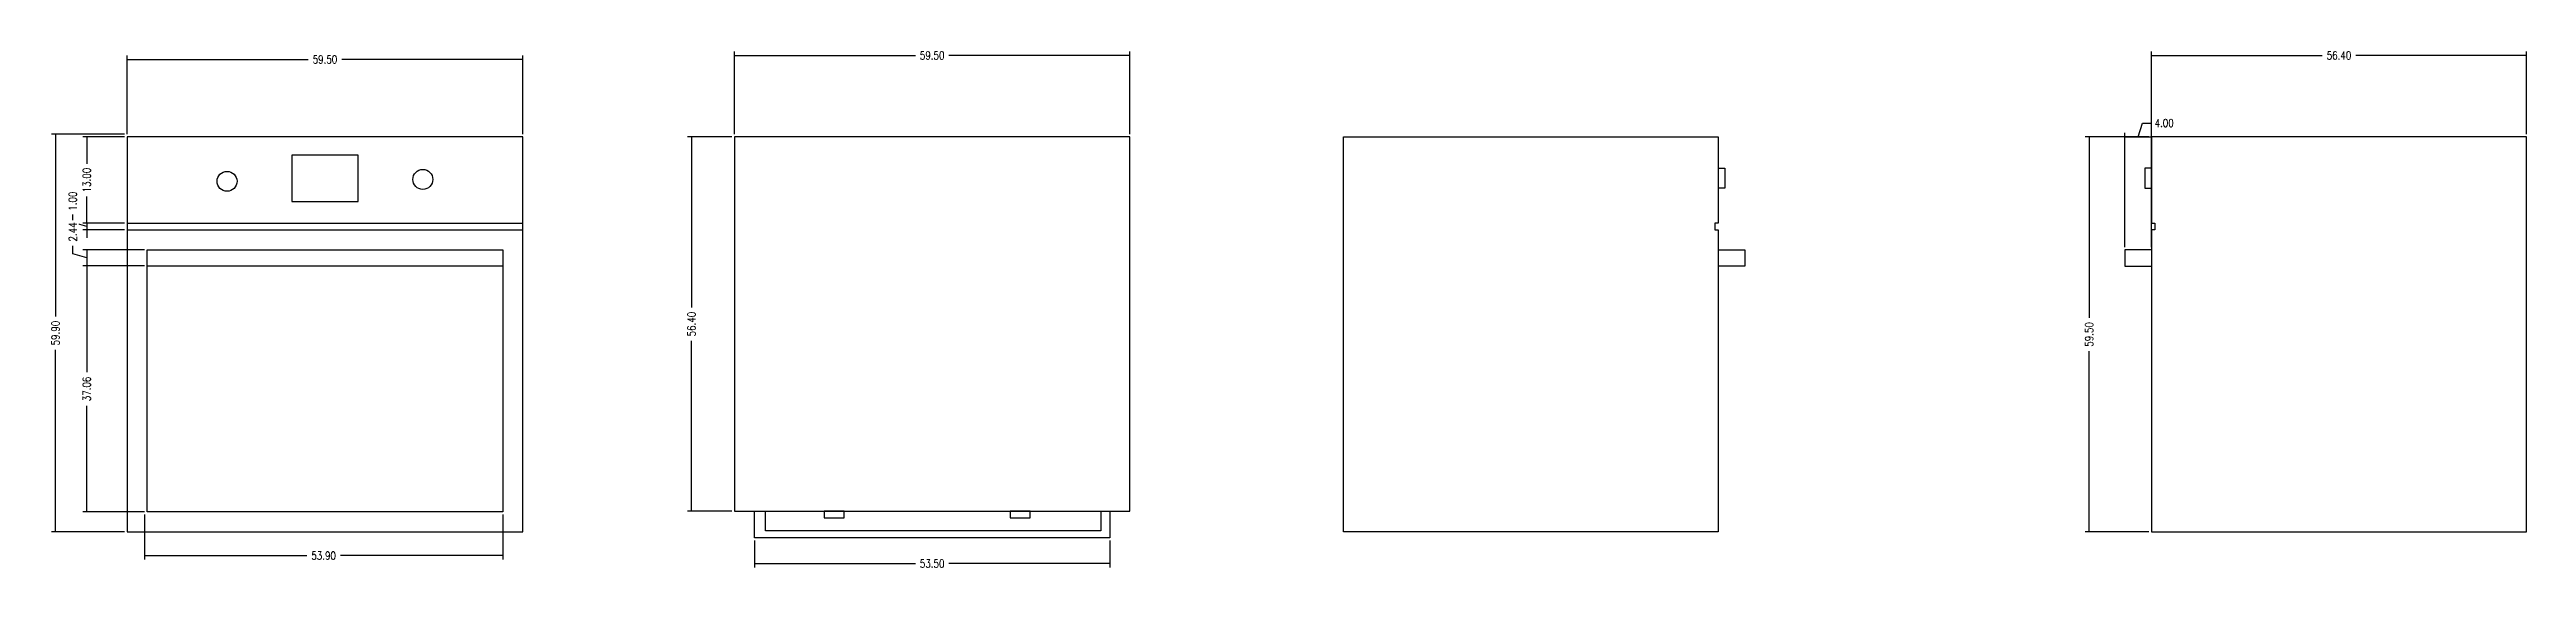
# Model space of a CAD drawing. Header units: inches. Extents: x 23 to 396, y 68 to 146.
import ezdxf

# ---------------------------------------------------------------- set-up
doc = ezdxf.new("R2010")
doc.units = ezdxf.units.IN
doc.header["$MEASUREMENT"] = 0
doc.layers.add('dimensioni', color=252, linetype='Continuous')
doc.styles.add('E-ROMANS', font='romans.shx', dxfattribs={"width": 0.8})
doc.dimstyles.new('E-0100_TICK_12', dxfattribs={"dimscale": 0.01, "dimtxt": 120, "dimasz": 120, "dimexe": 60, "dimexo": 40, "dimgap": 60, "dimtad": 0, "dimzin": 0, "dimdsep": 46, "dimtxsty": 'E-ROMANS', "dimblk": 'OBLIQUE', "dimblk1": 'OBLIQUE', "dimblk2": 'OBLIQUE', "dimcen": 60, "dimclrd": 256, "dimclre": 256, "dimclrt": 256, "dimadec": 0, "dimazin": 0, "dimtfac": 1, "dimtmove": 1, "dimatfit": 3, "dimldrblk": 'OPEN90', "dimfxl": 1, "dimtfill": 1, "dimtolj": 1, "dimtzin": 0, "dimlwd": -1, "dimarcsym": 0})

# ---------------------------------------------------------------- blocks, each defined once
blk = doc.blocks.new('*D3')
at = {"layer": 'Defpoints', "color": 0, "transparency": 16777216}
for p in [(94.49, 144.52), (34.99, 132.84), (94.49, 132.84)]:
    blk.add_point(p, dxfattribs=at)
at = {"layer": 'dimensioni', "lineweight": -2, "transparency": 16777216}
for p, q in [((34.99, 133.24), (34.99, 145.12)), ((94.49, 133.24), (94.49, 145.12))]:
    blk.add_line(p, q, dxfattribs=at)
at = {"layer": 'dimensioni', "transparency": 16777216}
for p, q in [((34.99, 144.52), (62.22, 144.52)), ((94.49, 144.52), (67.26, 144.52))]:
    blk.add_line(p, q, dxfattribs=at)
at = {"layer": 'dimensioni', "transparency": 16777216, "insert": (64.74, 144.52), "char_height": 1.2, "attachment_point": 5, "style": 'E-ROMANS', "bg_fill": 3, "box_fill_scale": 1.25, "bg_fill_color": 256, "bg_fill_true_color": 13158600, "bg_fill_transparency": 0}
blk.add_mtext('\\A1;59.50', dxfattribs=at)
blk = doc.blocks.new('_Oblique')
blk = doc.blocks.new('_Open90')
blk = doc.blocks.new('*D4')
at = {"layer": 'Defpoints', "color": 0, "transparency": 16777216}
for p in [(395.95, 145.12), (339.55, 132.84), (395.95, 132.84)]:
    blk.add_point(p, dxfattribs=at)
at = {"layer": 'dimensioni', "lineweight": -2, "transparency": 16777216}
for p, q in [((339.55, 133.24), (339.55, 145.72)), ((395.95, 133.24), (395.95, 145.72))]:
    blk.add_line(p, q, dxfattribs=at)
at = {"layer": 'dimensioni', "transparency": 16777216}
for p, q in [((339.55, 145.12), (365.23, 145.12)), ((395.95, 145.12), (370.27, 145.12))]:
    blk.add_line(p, q, dxfattribs=at)
at = {"layer": 'dimensioni', "transparency": 16777216, "insert": (367.75, 145.12), "char_height": 1.2, "attachment_point": 5, "style": 'E-ROMANS', "bg_fill": 3, "box_fill_scale": 1.25, "bg_fill_color": 256, "bg_fill_true_color": 13158600, "bg_fill_transparency": 0}
blk.add_mtext('\\A1;56.40', dxfattribs=at)
blk = doc.blocks.new('*D5')
at = {"layer": 'Defpoints', "color": 0, "transparency": 16777216}
for p in [(34.99, 133.24), (24.2, 73.34), (34.99, 73.34)]:
    blk.add_point(p, dxfattribs=at)
at = {"layer": 'dimensioni', "lineweight": -2, "transparency": 16777216}
for p, q in [((34.59, 133.24), (23.6, 133.24)), ((34.59, 73.34), (23.6, 73.34))]:
    blk.add_line(p, q, dxfattribs=at)
at = {"layer": 'dimensioni', "transparency": 16777216}
for p, q in [((24.2, 133.24), (24.2, 105.81)), ((24.2, 73.34), (24.2, 100.77))]:
    blk.add_line(p, q, dxfattribs=at)
at = {"layer": 'dimensioni', "transparency": 16777216, "insert": (24.2, 103.29), "char_height": 1.2, "attachment_point": 5, "rotation": 90, "style": 'E-ROMANS', "bg_fill": 3, "box_fill_scale": 1.25, "bg_fill_color": 256, "bg_fill_true_color": 13158600, "bg_fill_transparency": 0}
blk.add_mtext('\\A1;59.90', dxfattribs=at)
blk = doc.blocks.new('*D6')
at = {"layer": 'Defpoints', "color": 0, "transparency": 16777216}
for p in [(34.99, 132.84), (28.89, 119.84), (34.99, 119.84)]:
    blk.add_point(p, dxfattribs=at)
at = {"layer": 'dimensioni', "lineweight": -2, "transparency": 16777216}
for p, q in [((34.59, 132.84), (28.29, 132.84)), ((34.59, 119.84), (28.29, 119.84))]:
    blk.add_line(p, q, dxfattribs=at)
at = {"layer": 'dimensioni', "transparency": 16777216}
for p, q in [((28.89, 132.84), (28.89, 128.79)), ((28.89, 119.84), (28.89, 123.89))]:
    blk.add_line(p, q, dxfattribs=at)
at = {"layer": 'dimensioni', "transparency": 16777216, "insert": (28.89, 126.34), "char_height": 1.2, "attachment_point": 5, "rotation": 90, "style": 'E-ROMANS', "bg_fill": 3, "box_fill_scale": 1.25, "bg_fill_color": 256, "bg_fill_true_color": 13158600, "bg_fill_transparency": 0}
blk.add_mtext('\\A1;13.00', dxfattribs=at)
blk = doc.blocks.new('*D7')
at = {"layer": 'Defpoints', "color": 0, "transparency": 16777216}
for p in [(34.99, 119.84), (28.89, 118.84), (34.99, 118.84)]:
    blk.add_point(p, dxfattribs=at)
at = {"layer": 'dimensioni', "transparency": 16777216}
for p, q in [((26.79, 119.97), (26.79, 121.17)), ((28.89, 119.34), (26.79, 119.97)), ((28.89, 119.84), (28.89, 121.04)), ((28.89, 118.84), (28.89, 117.64))]:
    blk.add_line(p, q, dxfattribs=at)
at = {"layer": 'dimensioni', "lineweight": -2, "transparency": 16777216}
for p, q in [((34.59, 119.84), (28.29, 119.84)), ((34.59, 118.84), (28.29, 118.84))]:
    blk.add_line(p, q, dxfattribs=at)
at = {"layer": 'dimensioni', "transparency": 16777216, "insert": (26.79, 123.17), "char_height": 1.2, "attachment_point": 5, "rotation": 90, "style": 'E-ROMANS', "bg_fill": 3, "box_fill_scale": 1.25, "bg_fill_color": 256, "bg_fill_true_color": 13158600, "bg_fill_transparency": 0}
blk.add_mtext('\\A1;1.00', dxfattribs=at)
at = {"layer": 'dimensioni', "transparency": 16777216}
blk.add_line((28.89, 119.84), (28.89, 118.84), dxfattribs=at)
blk.add_line((28.89, 119.84), (28.89, 118.84), dxfattribs=at)
blk = doc.blocks.new('*D8')
at = {"layer": 'Defpoints', "color": 0, "transparency": 16777216}
for p in [(37.99, 115.84), (28.89, 113.4), (37.99, 113.4)]:
    blk.add_point(p, dxfattribs=at)
at = {"layer": 'dimensioni', "transparency": 16777216}
for p, q in [((26.79, 115.25), (26.79, 116.45)), ((28.89, 115.84), (28.89, 113.4)), ((28.89, 114.62), (26.79, 115.25))]:
    blk.add_line(p, q, dxfattribs=at)
at = {"layer": 'dimensioni', "lineweight": -2, "transparency": 16777216}
for p, q in [((37.59, 115.84), (28.29, 115.84)), ((37.59, 113.4), (28.29, 113.4))]:
    blk.add_line(p, q, dxfattribs=at)
at = {"layer": 'dimensioni', "transparency": 16777216, "insert": (26.79, 118.53), "char_height": 1.2, "attachment_point": 5, "rotation": 90, "style": 'E-ROMANS', "bg_fill": 3, "box_fill_scale": 1.25, "bg_fill_color": 256, "bg_fill_true_color": 13158600, "bg_fill_transparency": 0}
blk.add_mtext('\\A1;2.44', dxfattribs=at)
blk = doc.blocks.new('*D9')
at = {"layer": 'Defpoints', "color": 0, "transparency": 16777216}
for p in [(37.59, 113.4), (28.89, 76.34), (37.99, 76.34)]:
    blk.add_point(p, dxfattribs=at)
at = {"layer": 'dimensioni', "lineweight": -2, "transparency": 16777216}
for p, q in [((37.19, 113.4), (28.29, 113.4)), ((37.59, 76.34), (28.29, 76.34))]:
    blk.add_line(p, q, dxfattribs=at)
at = {"layer": 'dimensioni', "transparency": 16777216}
for p, q in [((28.89, 113.4), (28.89, 97.39)), ((28.89, 76.34), (28.89, 92.35))]:
    blk.add_line(p, q, dxfattribs=at)
at = {"layer": 'dimensioni', "transparency": 16777216, "insert": (28.89, 94.87), "char_height": 1.2, "attachment_point": 5, "rotation": 90, "style": 'E-ROMANS', "bg_fill": 3, "box_fill_scale": 1.25, "bg_fill_color": 256, "bg_fill_true_color": 13158600, "bg_fill_transparency": 0}
blk.add_mtext('\\A1;37.06', dxfattribs=at)
blk = doc.blocks.new('*D10')
at = {"layer": 'Defpoints', "color": 0, "transparency": 16777216}
for p in [(339.55, 132.84), (330.16, 73.34), (339.55, 73.34)]:
    blk.add_point(p, dxfattribs=at)
at = {"layer": 'dimensioni', "lineweight": -2, "transparency": 16777216}
for p, q in [((339.15, 132.84), (329.56, 132.84)), ((339.15, 73.34), (329.56, 73.34))]:
    blk.add_line(p, q, dxfattribs=at)
at = {"layer": 'dimensioni', "transparency": 16777216}
for p, q in [((330.16, 132.84), (330.16, 105.61)), ((330.16, 73.34), (330.16, 100.57))]:
    blk.add_line(p, q, dxfattribs=at)
at = {"layer": 'dimensioni', "transparency": 16777216, "insert": (330.16, 103.09), "char_height": 1.2, "attachment_point": 5, "rotation": 90, "style": 'E-ROMANS', "bg_fill": 3, "box_fill_scale": 1.25, "bg_fill_color": 256, "bg_fill_true_color": 13158600, "bg_fill_transparency": 0}
blk.add_mtext('\\A1;59.50', dxfattribs=at)
blk = doc.blocks.new('*D11')
at = {"layer": 'Defpoints', "color": 0, "transparency": 16777216}
for p in [(37.59, 76.34), (91.49, 76.34), (91.49, 69.76)]:
    blk.add_point(p, dxfattribs=at)
at = {"layer": 'dimensioni', "lineweight": -2, "transparency": 16777216}
for p, q in [((37.59, 75.94), (37.59, 69.16)), ((91.49, 75.94), (91.49, 69.16))]:
    blk.add_line(p, q, dxfattribs=at)
at = {"layer": 'dimensioni', "transparency": 16777216}
for p, q in [((37.59, 69.76), (62.02, 69.76)), ((91.49, 69.76), (67.06, 69.76))]:
    blk.add_line(p, q, dxfattribs=at)
at = {"layer": 'dimensioni', "transparency": 16777216, "insert": (64.54, 69.76), "char_height": 1.2, "attachment_point": 5, "style": 'E-ROMANS', "bg_fill": 3, "box_fill_scale": 1.25, "bg_fill_color": 256, "bg_fill_true_color": 13158600, "bg_fill_transparency": 0}
blk.add_mtext('\\A1;53.90', dxfattribs=at)
blk = doc.blocks.new('*D12')
at = {"layer": 'Defpoints', "color": 0, "transparency": 16777216}
for p in [(335.55, 115.84), (339.55, 115.84)]:
    blk.add_point(p, dxfattribs=at)
at = {"layer": 'dimensioni', "transparency": 16777216}
for p, q in [((337.55, 132.84), (338.18, 134.94)), ((338.18, 134.94), (339.38, 134.94)), ((335.55, 132.84), (339.55, 132.84))]:
    blk.add_line(p, q, dxfattribs=at)
at = {"layer": 'dimensioni', "lineweight": -2, "transparency": 16777216}
for p, q in [((335.55, 116.24), (335.55, 133.44)), ((339.55, 116.24), (339.55, 133.44))]:
    blk.add_line(p, q, dxfattribs=at)
at = {"layer": 'dimensioni', "transparency": 16777216, "insert": (341.44, 134.94), "char_height": 1.2, "attachment_point": 5, "style": 'E-ROMANS', "bg_fill": 3, "box_fill_scale": 1.25, "bg_fill_color": 256, "bg_fill_true_color": 13158600, "bg_fill_transparency": 0}
blk.add_mtext('\\A1;4.00', dxfattribs=at)
at = {"layer": 'Defpoints', "color": 0, "transparency": 16777216}
blk.add_point((339.55, 132.84), dxfattribs=at)
blk = doc.blocks.new('*D13')
at = {"layer": 'Defpoints', "color": 0, "transparency": 16777216}
for p in [(126.34, 145.12), (126.34, 132.84), (185.84, 132.84)]:
    blk.add_point(p, dxfattribs=at)
at = {"layer": 'dimensioni', "lineweight": -2, "transparency": 16777216}
for p, q in [((126.34, 133.24), (126.34, 145.72)), ((185.84, 133.24), (185.84, 145.72))]:
    blk.add_line(p, q, dxfattribs=at)
at = {"layer": 'dimensioni', "transparency": 16777216}
for p, q in [((126.34, 145.12), (153.57, 145.12)), ((185.84, 145.12), (158.61, 145.12))]:
    blk.add_line(p, q, dxfattribs=at)
at = {"layer": 'dimensioni', "transparency": 16777216, "insert": (156.09, 145.12), "char_height": 1.2, "attachment_point": 5, "style": 'E-ROMANS', "bg_fill": 3, "box_fill_scale": 1.25, "bg_fill_color": 256, "bg_fill_true_color": 13158600, "bg_fill_transparency": 0}
blk.add_mtext('\\A1;59.50', dxfattribs=at)
blk = doc.blocks.new('*D14')
at = {"layer": 'Defpoints', "color": 0, "transparency": 16777216}
for p in [(126.34, 132.84), (119.89, 76.44), (126.34, 76.44)]:
    blk.add_point(p, dxfattribs=at)
at = {"layer": 'dimensioni', "lineweight": -2, "transparency": 16777216}
for p, q in [((125.94, 132.84), (119.29, 132.84)), ((125.94, 76.44), (119.29, 76.44))]:
    blk.add_line(p, q, dxfattribs=at)
at = {"layer": 'dimensioni', "transparency": 16777216}
for p, q in [((119.89, 132.84), (119.89, 107.16)), ((119.89, 76.44), (119.89, 102.12))]:
    blk.add_line(p, q, dxfattribs=at)
at = {"layer": 'dimensioni', "transparency": 16777216, "insert": (119.89, 104.64), "char_height": 1.2, "attachment_point": 5, "rotation": 90, "style": 'E-ROMANS', "bg_fill": 3, "box_fill_scale": 1.25, "bg_fill_color": 256, "bg_fill_true_color": 13158600, "bg_fill_transparency": 0}
blk.add_mtext('\\A1;56.40', dxfattribs=at)
blk = doc.blocks.new('*D15')
at = {"layer": 'Defpoints', "color": 0, "transparency": 16777216}
for p in [(129.34, 72.44), (182.84, 72.44), (182.84, 68.57)]:
    blk.add_point(p, dxfattribs=at)
at = {"layer": 'dimensioni', "lineweight": -2, "transparency": 16777216}
for p, q in [((129.34, 72.04), (129.34, 67.97)), ((182.84, 72.04), (182.84, 67.97))]:
    blk.add_line(p, q, dxfattribs=at)
at = {"layer": 'dimensioni', "transparency": 16777216}
for p, q in [((129.34, 68.57), (153.57, 68.57)), ((182.84, 68.57), (158.61, 68.57))]:
    blk.add_line(p, q, dxfattribs=at)
at = {"layer": 'dimensioni', "transparency": 16777216, "insert": (156.09, 68.57), "char_height": 1.2, "attachment_point": 5, "style": 'E-ROMANS', "bg_fill": 3, "box_fill_scale": 1.25, "bg_fill_color": 256, "bg_fill_true_color": 13158600, "bg_fill_transparency": 0}
blk.add_mtext('\\A1;53.50', dxfattribs=at)

msp = doc.modelspace()

# ---------------------------------------------------------------- linework, layer by layer
for p, q in [((274.361, 128.121), (275.361, 128.121)), ((275.361, 128.121), (275.361, 125.121)), ((339.55, 128.121), (338.55, 128.121)), ((338.55, 128.121), (338.55, 125.121)), ((275.361, 125.121), (274.361, 125.121)), ((338.55, 125.121), (339.55, 125.121)), ((34.985, 119.841), (94.485, 119.841)), ((274.361, 119.841), (273.861, 119.841)), ((273.861, 119.841), (273.861, 118.841)), ((339.55, 119.841), (340.05, 119.841)), ((340.05, 119.841), (340.05, 118.841)), ((34.985, 118.841), (94.485, 118.841)), ((34.985, 118.841), (36.985, 118.841)), ((273.861, 118.841), (274.361, 118.841)), ((274.361, 115.841), (274.361, 115.841)), ((274.361, 115.841), (278.361, 115.841)), ((278.361, 115.841), (278.361, 113.396)), ((339.55, 115.841), (335.55, 115.841)), ((335.55, 115.841), (335.55, 113.396)), ((340.05, 118.841), (339.55, 118.841)), ((339.55, 115.841), (339.55, 115.841)), ((278.361, 113.396), (274.361, 113.396)), ((335.55, 113.396), (339.55, 113.396))]:
    msp.add_line(p, q)
for points in [[(34.985, 73.341), (94.485, 73.341), (94.485, 132.841), (34.985, 132.841)], [(126.344, 76.441), (185.844, 76.441), (185.844, 132.841), (126.344, 132.841)], [(59.735, 123.115), (69.735, 123.115), (69.735, 130.115), (59.735, 130.115)], [(37.985, 115.841), (91.485, 115.841), (91.485, 76.341), (37.985, 76.341)], [(37.985, 115.841), (91.485, 115.841), (91.485, 113.396), (37.985, 113.396)], [(129.344, 76.441), (182.844, 76.441), (182.844, 72.441), (129.344, 72.441)], [(130.994, 76.441), (181.486, 76.441), (181.486, 73.48), (130.994, 73.48)], [(139.864, 75.441), (142.864, 75.441), (142.864, 76.441), (139.864, 76.441)], [(167.811, 75.441), (170.811, 75.441), (170.811, 76.441), (167.811, 76.441)]]:
    msp.add_lwpolyline(points, close=True)
for points in [[(274.361, 118.841), (274.361, 73.341), (217.961, 73.341), (217.961, 132.841), (274.361, 132.841), (274.361, 119.841)], [(339.55, 118.841), (339.55, 73.341), (395.95, 73.341), (395.95, 132.841), (339.55, 132.841), (339.55, 119.841)]]:
    msp.add_lwpolyline(points)
for centre in [(50.006, 126.16), (79.465, 126.443)]:
    msp.add_circle(centre, 1.5)

# ---------------------------------------------------------------- next in the draw order: dimensions: what is measured, and where the dimension line sits
at = {"layer": 'dimensioni'}
for base, p1, p2, picture, middle in [((94.485, 144.521), (34.985, 132.841), (94.485, 132.841), '*D3', (64.735, 144.521)), ((126.344, 145.121), (185.844, 132.841), (126.344, 132.841), '*D13', (156.094, 145.121)), ((395.95, 145.121), (339.55, 132.841), (395.95, 132.841), '*D4', (367.75, 145.121)), ((182.844, 68.568), (129.344, 72.441), (182.844, 72.441), '*D15', (156.094, 68.568))]:
    dim = msp.add_linear_dim(base=base, p1=p1, p2=p2, dimstyle='E-0100_TICK_12', dxfattribs=at)
    dim.commit()
    dim.dimension.update_dxf_attribs({"geometry": picture, "text_midpoint": middle})

# ---------------------------------------------------------------- next in the draw order: dimensions: what is measured, and where the dimension line sits
for base, p1, p2, picture, middle in [((24.202, 73.341), (34.985, 133.241), (34.985, 73.341), '*D5', (24.202, 103.291)), ((119.894, 76.441), (126.344, 132.841), (126.344, 76.441), '*D14', (119.894, 104.641)), ((330.156, 73.341), (339.55, 132.841), (339.55, 73.341), '*D10', (330.156, 103.091))]:
    dim = msp.add_linear_dim(base=base, p1=p1, p2=p2, angle=90, dimstyle='E-0100_TICK_12', dxfattribs=at)
    dim.commit()
    dim.dimension.update_dxf_attribs({"geometry": picture, "text_midpoint": middle})

# ---------------------------------------------------------------- next in the draw order: dimensions: what is measured, and where the dimension line sits
dim = msp.add_linear_dim(base=(339.55, 132.841), p1=(335.55, 115.841), p2=(339.55, 115.841), dimstyle='E-0100_TICK_12', dxfattribs=at)
dim.commit()
dim.dimension.update_dxf_attribs({"geometry": '*D12', "text_midpoint": (339.98, 134.941)})
dim = msp.add_linear_dim(base=(28.885, 119.841), p1=(34.985, 132.841), p2=(34.985, 119.841), angle=90, dimstyle='E-0100_TICK_12', dxfattribs=at)
dim.commit()
dim.dimension.update_dxf_attribs({"geometry": '*D6', "text_midpoint": (28.885, 126.341)})

# ---------------------------------------------------------------- next in the draw order: dimensions: what is measured, and where the dimension line sits
dim = msp.add_linear_dim(base=(28.885, 118.841), p1=(34.985, 119.841), p2=(34.985, 118.841), angle=90, dimstyle='E-0100_TICK_12', dxfattribs=at)
dim.commit()
dim.dimension.update_dxf_attribs({"geometry": '*D7', "text_midpoint": (26.785, 121.771)})

# ---------------------------------------------------------------- next in the draw order: dimensions: what is measured, and where the dimension line sits
dim = msp.add_linear_dim(base=(28.88534, 113.39602), p1=(37.98547, 115.84096), p2=(37.98547, 113.39602), angle=90, dimstyle='E-0100_TICK_12', dxfattribs=at)
dim.commit()
dim.dimension.update_dxf_attribs({"geometry": '*D8', "text_midpoint": (26.78534, 117.04849)})

# ---------------------------------------------------------------- next in the draw order: dimensions: what is measured, and where the dimension line sits
dim = msp.add_linear_dim(base=(28.88534, 76.34096), p1=(37.58547, 113.39602), p2=(37.98547, 76.34096), angle=90, dimstyle='E-0100_TICK_12', dxfattribs=at)
dim.commit()
dim.dimension.update_dxf_attribs({"geometry": '*D9', "text_midpoint": (28.88534, 94.86849)})

# ---------------------------------------------------------------- next in the draw order: dimensions: what is measured, and where the dimension line sits
dim = msp.add_linear_dim(base=(91.485, 69.762), p1=(37.585, 76.341), p2=(91.485, 76.341), dimstyle='E-0100_TICK_12', dxfattribs=at)
dim.commit()
dim.dimension.update_dxf_attribs({"geometry": '*D11', "text_midpoint": (64.535, 69.762)})

doc.saveas('drawing.dxf')
